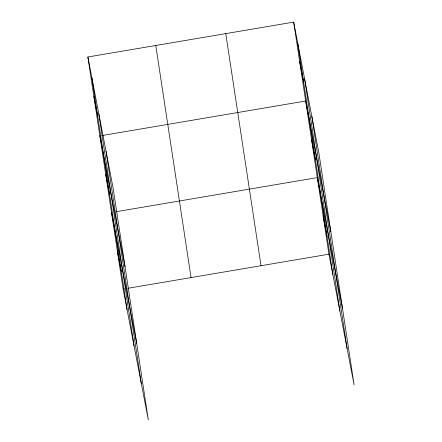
<?xml version="1.0" encoding="UTF-8"?>
<svg xmlns="http://www.w3.org/2000/svg" width="442" height="442" viewBox="0 0 442 442"><rect width="100%" height="100%" fill="white"/><g stroke="black" fill="none" stroke-linecap="round" stroke-linejoin="round"><path stroke-width="0.66" d="M87.87 56.996L113.064 187.8L148.319 419.9L123.13 289.096L87.87 56.996L293.681 22.1L318.87 152.904L354.13 385.004L328.936 254.2L293.681 22.1M101.218 135.677L99.859 135.909L125.047 266.714M102.577 135.445L305.671 101.014L330.859 231.818M116.246 211.696L317.306 177.607L342.495 308.411M123.13 289.096L124.489 288.864M127.882 288.289L328.936 254.2M299.676 61.56L303.61 81.98M311.488 139.313L315.417 159.733M323.124 215.906L327.052 236.326M93.864 96.45L97.798 116.87M105.677 174.203L109.61 194.624M111.495 212.503L136.683 343.307M117.312 250.796L121.246 271.217M311.853 116.478L347.114 348.578M304.626 78.947L339.887 311.046M297.615 42.52L332.87 274.62M225.763 33.614L261.023 265.714M155.788 45.476L191.049 277.582M106.047 151.374L141.302 383.474M98.82 113.843L134.075 345.942M91.803 77.416L127.064 309.516"/></g></svg>
